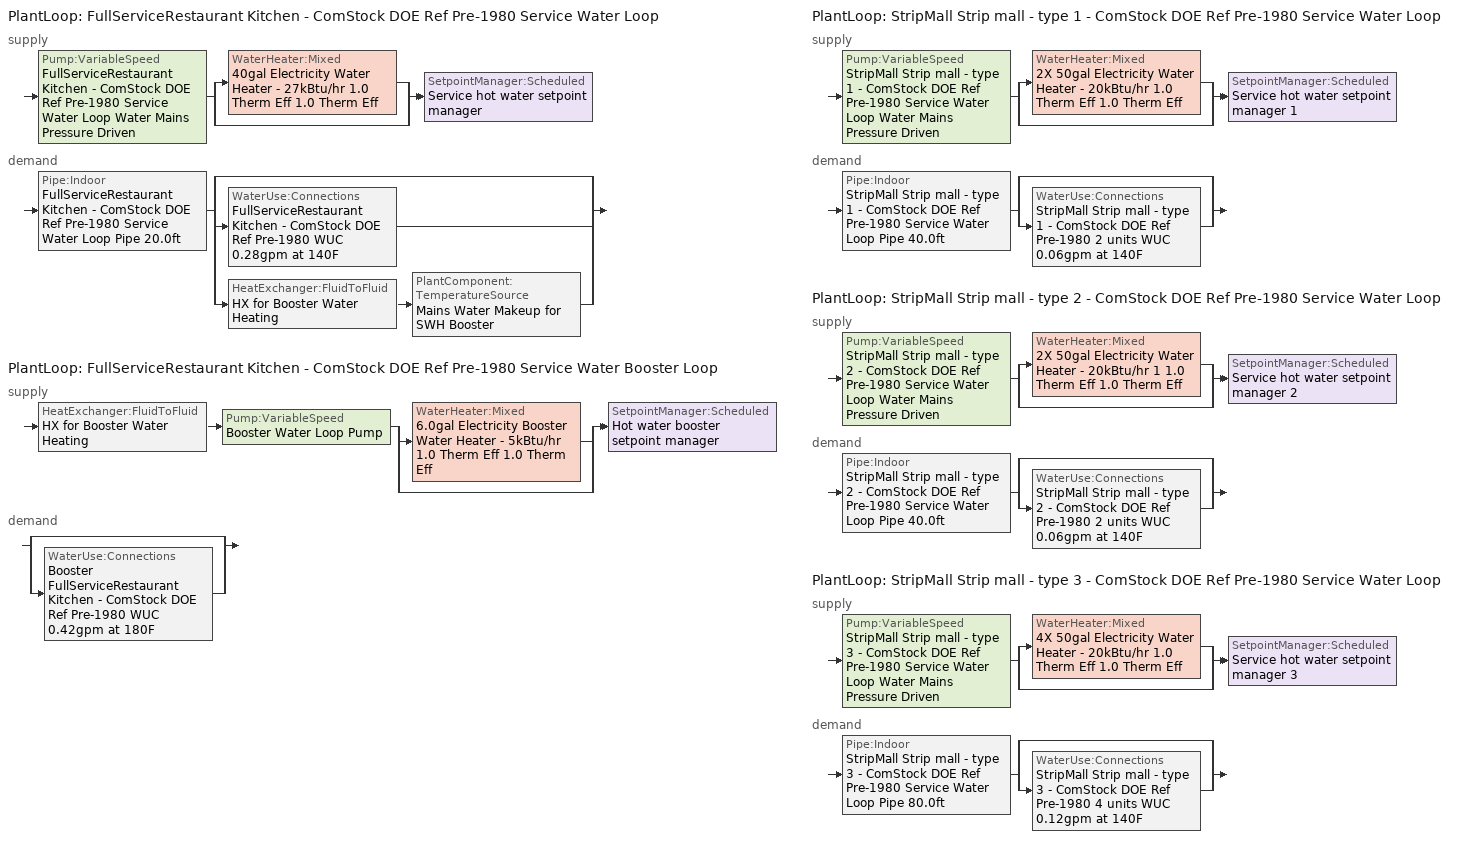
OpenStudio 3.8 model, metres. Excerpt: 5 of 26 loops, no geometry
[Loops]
PlantLoop 'FullServiceRestaurant Kitchen - ComStock DOE Ref Pre-1980 Service Water Loop'
 supply: Pump:VariableSpeed 'FullServiceRestaurant Kitchen - ComStock DOE Ref Pre-1980 Service Water Loop Water Mains Pressure Driven' > split
  | WaterHeater:Mixed '40gal Electricity Water Heater - 27kBtu/hr 1.0 Therm Eff 1.0 Therm Eff'
  | bypass
  join > SetpointManager:Scheduled 'Service hot water setpoint manager'
 demand: Pipe:Indoor 'FullServiceRestaurant Kitchen - ComStock DOE Ref Pre-1980 Service Water Loop Pipe 20.0ft' > split
  | bypass
  | WaterUse:Connections 'FullServiceRestaurant Kitchen - ComStock DOE Ref Pre-1980 WUC 0.28gpm at 140F'
  | HeatExchanger:FluidToFluid 'HX for Booster Water Heating' > PlantComponent:TemperatureSource 'Mains Water Makeup for SWH Booster'
PlantLoop 'FullServiceRestaurant Kitchen - ComStock DOE Ref Pre-1980 Service Water Booster Loop'
 supply: HeatExchanger:FluidToFluid 'HX for Booster Water Heating' > Pump:VariableSpeed 'Booster Water Loop Pump' > split
  | WaterHeater:Mixed '6.0gal Electricity Booster Water Heater - 5kBtu/hr 1.0 Therm Eff 1.0 Therm Eff'
  | bypass
  join > SetpointManager:Scheduled 'Hot water booster setpoint manager'
 demand: split
  | bypass
  | WaterUse:Connections 'Booster FullServiceRestaurant Kitchen - ComStock DOE Ref Pre-1980 WUC 0.42gpm at 180F'
PlantLoop 'StripMall Strip mall - type 1 - ComStock DOE Ref Pre-1980 Service Water Loop'
 supply: Pump:VariableSpeed 'StripMall Strip mall - type 1 - ComStock DOE Ref Pre-1980 Service Water Loop Water Mains Pressure Driven' > split
  | WaterHeater:Mixed '2X 50gal Electricity Water Heater - 20kBtu/hr 1.0 Therm Eff 1.0 Therm Eff'
  | bypass
  join > SetpointManager:Scheduled 'Service hot water setpoint manager 1'
 demand: Pipe:Indoor 'StripMall Strip mall - type 1 - ComStock DOE Ref Pre-1980 Service Water Loop Pipe 40.0ft' > split
  | bypass
  | WaterUse:Connections 'StripMall Strip mall - type 1 - ComStock DOE Ref Pre-1980 2 units WUC 0.06gpm at 140F'
PlantLoop 'StripMall Strip mall - type 2 - ComStock DOE Ref Pre-1980 Service Water Loop'
 supply: Pump:VariableSpeed 'StripMall Strip mall - type 2 - ComStock DOE Ref Pre-1980 Service Water Loop Water Mains Pressure Driven' > split
  | WaterHeater:Mixed '2X 50gal Electricity Water Heater - 20kBtu/hr 1 1.0 Therm Eff 1.0 Therm Eff'
  | bypass
  join > SetpointManager:Scheduled 'Service hot water setpoint manager 2'
 demand: Pipe:Indoor 'StripMall Strip mall - type 2 - ComStock DOE Ref Pre-1980 Service Water Loop Pipe 40.0ft' > split
  | bypass
  | WaterUse:Connections 'StripMall Strip mall - type 2 - ComStock DOE Ref Pre-1980 2 units WUC 0.06gpm at 140F'
PlantLoop 'StripMall Strip mall - type 3 - ComStock DOE Ref Pre-1980 Service Water Loop'
 supply: Pump:VariableSpeed 'StripMall Strip mall - type 3 - ComStock DOE Ref Pre-1980 Service Water Loop Water Mains Pressure Driven' > split
  | WaterHeater:Mixed '4X 50gal Electricity Water Heater - 20kBtu/hr 1.0 Therm Eff 1.0 Therm Eff'
  | bypass
  join > SetpointManager:Scheduled 'Service hot water setpoint manager 3'
 demand: Pipe:Indoor 'StripMall Strip mall - type 3 - ComStock DOE Ref Pre-1980 Service Water Loop Pipe 80.0ft' > split
  | bypass
  | WaterUse:Connections 'StripMall Strip mall - type 3 - ComStock DOE Ref Pre-1980 4 units WUC 0.12gpm at 140F'
[SizingPeriod:DesignDay] Barometric Pressure {Pa}=78944; Wind Speed {m/s}=5.4; Wind Direction {deg}=270; Rain Indicator=No; Snow Indicator=No; Day of Month=21; Day Type=SummerDesignDay; Daylight Saving Time Indicator=No; Humidity Condition Type=Wetbulb; Dry-Bulb Temperature Range Modifier Type=DefaultMultipliers; Solar Model Indicator=ASHRAETau
Name | Maximum Dry-Bulb Temperature {C} | Daily Dry-Bulb Temperature Range {deltaC} | Month | Wetbulb or DewPoint at Maximum Dry-Bulb {C} | ASHRAE Clear Sky Optical Depth for Beam Irradiance | ASHRAE Clear Sky Optical Depth for Diffuse Irradiance
Rock Springs Sweetw October .4% Condns DB=>MCWB 1 | 23 | 12.5 | 10 | 8.8 | 0.259 | 2.632
Rock Springs Sweetw September .4% Condns DB=>MCWB 1 | 28.3 | 14.3 | 9 | 11.6 | 0.277 | 2.553
[Construction]
Uninsulated copper pipe 0.75in type L: Copper pipe 0.75in type L
Uninsulated copper pipe 0.75in type L 1: Copper pipe 0.75in type L 1
Uninsulated copper pipe 0.75in type L 2: Copper pipe 0.75in type L 2
Uninsulated copper pipe 0.75in type L 3: Copper pipe 0.75in type L 3
[Material] Roughness=Smooth; Thickness {m}=0.001143; Conductivity {W/m-K}=386; Density {kg/m3}=8906.27; Specific Heat {J/kg-K}=385.1856; Thermal Absorptance=0.9; Solar Absorptance=0.7; Visible Absorptance=0.7
Copper pipe 0.75in type L; Copper pipe 0.75in type L 1; Copper pipe 0.75in type L 2; Copper pipe 0.75in type L 3
[WaterUse:Connections] Drain Water Heat Exchanger Type=None; Drain Water Heat Exchanger Destination=Plant
Name | Water Use Equipment Name 1
Booster FullServiceRestaurant Kitchen - ComStock DOE Ref Pre-1980 WUC 0.42gpm at 180F | Booster FullServiceRestaurant Kitchen - ComStock DOE Ref Pre-1980 Service Water Use 0.42gpm at 180F
FullServiceRestaurant Kitchen - ComStock DOE Ref Pre-1980 WUC 0.28gpm at 140F | FullServiceRestaurant Kitchen - ComStock DOE Ref Pre-1980 Service Water Use 0.28gpm at 140F
StripMall Strip mall - type 1 - ComStock DOE Ref Pre-1980 2 units WUC 0.06gpm at 140F | StripMall Strip mall - type 1 - ComStock DOE Ref Pre-1980 2 units Service Water Use 0.06gpm at 140F
StripMall Strip mall - type 2 - ComStock DOE Ref Pre-1980 2 units WUC 0.06gpm at 140F | StripMall Strip mall - type 2 - ComStock DOE Ref Pre-1980 2 units Service Water Use 0.06gpm at 140F
StripMall Strip mall - type 3 - ComStock DOE Ref Pre-1980 4 units WUC 0.12gpm at 140F | StripMall Strip mall - type 3 - ComStock DOE Ref Pre-1980 4 units Service Water Use 0.12gpm at 140F
[WaterUse:Equipment:Definition] Sensible Fraction Schedule=Fraction Sensible - 0.2; Latent Fraction Schedule=Fraction Latent - 0.05
Name | Peak Flow Rate {m3/s} | Target Temperature Schedule
Booster FullServiceRestaurant Kitchen - ComStock DOE Ref Pre-1980 Service Water Use Def 0.42gpm | 2.6688e-05 | Mixed Water At Faucet Temp - 180F
FullServiceRestaurant Kitchen - ComStock DOE Ref Pre-1980 Service Water Use Def 0.28gpm | 1.7792e-05 | Mixed Water At Faucet Temp - 140F
StripMall Strip mall - type 1 - ComStock DOE Ref Pre-1980 2 units Service Water Use Def 0.06gpm; StripMall Strip mall - type 2 - ComStock DOE Ref Pre-1980 2 units Service Water Use Def 0.06gpm | 3.78541e-06 | Mixed Water At Faucet Temp - 140F
StripMall Strip mall - type 3 - ComStock DOE Ref Pre-1980 4 units Service Water Use Def 0.12gpm | 7.57082e-06 | Mixed Water At Faucet Temp - 140F
[WaterUse:Equipment]
Name | Water Use Equipment Definition | Flow Rate Fraction Schedule
Booster FullServiceRestaurant Kitchen - ComStock DOE Ref Pre-1980 Service Water Use 0.42gpm at 180F | Booster FullServiceRestaurant Kitchen - ComStock DOE Ref Pre-1980 Service Water Use Def 0.42gpm | RestaurantSitDown BLDG_SWH_SCH
FullServiceRestaurant Kitchen - ComStock DOE Ref Pre-1980 Service Water Use 0.28gpm at 140F | FullServiceRestaurant Kitchen - ComStock DOE Ref Pre-1980 Service Water Use Def 0.28gpm | RestaurantSitDown BLDG_SWH_SCH
StripMall Strip mall - type 1 - ComStock DOE Ref Pre-1980 2 units Service Water Use 0.06gpm at 140F | StripMall Strip mall - type 1 - ComStock DOE Ref Pre-1980 2 units Service Water Use Def 0.06gpm | RetailStripmall Type1_SWH_SCH
StripMall Strip mall - type 2 - ComStock DOE Ref Pre-1980 2 units Service Water Use 0.06gpm at 140F | StripMall Strip mall - type 2 - ComStock DOE Ref Pre-1980 2 units Service Water Use Def 0.06gpm | RetailStripmall Type2_SWH_SCH
StripMall Strip mall - type 3 - ComStock DOE Ref Pre-1980 4 units Service Water Use 0.12gpm at 140F | StripMall Strip mall - type 3 - ComStock DOE Ref Pre-1980 4 units Service Water Use Def 0.12gpm | RetailStripmall Type3_SWH_SCH
[PlantLoop] Glycol Concentration=0; Load Distribution Scheme=Optimal
Name | Maximum Loop Temperature {C} | Minimum Loop Temperature {C} | Maximum Loop Flow Rate {m3/s} | Plant Loop Volume {m3}
FullServiceRestaurant Kitchen - ComStock DOE Ref Pre-1980 Service Water Loop | 60 | 10 | 0.000240192 | 0.028823
FullServiceRestaurant Kitchen - ComStock DOE Ref Pre-1980 Service Water Booster Loop |  |  | 2.6688e-05 | 0.00320255
StripMall Strip mall - type 1 - ComStock DOE Ref Pre-1980 Service Water Loop; StripMall Strip mall - type 2 - ComStock DOE Ref Pre-1980 Service Water Loop | 60 | 10 | 3.78541e-06 | 0.000454249
StripMall Strip mall - type 3 - ComStock DOE Ref Pre-1980 Service Water Loop | 60 | 10 | 7.57082e-06 | 0.000908499
[Sizing:Plant] Loop Type=Heating; Loop Design Temperature Difference {deltaC}=5; Sizing Option=NonCoincident; Zone Timesteps in Averaging Window=1; Coincident Sizing Factor Mode=None
Name | Design Loop Exit Temperature {C}
FullServiceRestaurant Kitchen - ComStock DOE Ref Pre-1980 Service Water Loop; StripMall Strip mall - type 1 - ComStock DOE Ref Pre-1980 Service Water Loop; StripMall Strip mall - type 2 - ComStock DOE Ref Pre-1980 Service Water Loop; StripMall Strip mall - type 3 - ComStock DOE Ref Pre-1980 Service Water Loop | 60
FullServiceRestaurant Kitchen - ComStock DOE Ref Pre-1980 Service Water Booster Loop | 82.2222
[SetpointManager:Scheduled] Control Variable=Temperature
Name | Schedule | Setpoint Node or NodeList
Service hot water setpoint manager | Service Water Loop Temp - 140F | FullServiceRestaurant Kitchen - ComStock DOE Ref Pre-1980 Service Water Loop Supply Outlet Node
Hot water booster setpoint manager | Service Water Booster Temp - 180.00000000000006F | FullServiceRestaurant Kitchen - ComStock DOE Ref Pre-1980 Service Water Booster Loop Supply Outlet Node
Service hot water setpoint manager 1 | Service Water Loop Temp - 140F | StripMall Strip mall - type 1 - ComStock DOE Ref Pre-1980 Service Water Loop Supply Outlet Node
Service hot water setpoint manager 2 | Service Water Loop Temp - 140F | StripMall Strip mall - type 2 - ComStock DOE Ref Pre-1980 Service Water Loop Supply Outlet Node
Service hot water setpoint manager 3 | Service Water Loop Temp - 140F | StripMall Strip mall - type 3 - ComStock DOE Ref Pre-1980 Service Water Loop Supply Outlet Node
[Pump:VariableSpeed] Coefficient 1 of the Part Load Performance Curve=0; Coefficient 2 of the Part Load Performance Curve=3.2485; Coefficient 3 of the Part Load Performance Curve=-4.7443; Coefficient 4 of the Part Load Performance Curve=2.5294; Pump Control Type=Intermittent; Skin Loss Radiative Fraction=0.5; Design Power Sizing Method=PowerPerFlowPerPressure; Design Electric Power per Unit Flow Rate {W/(m3/s)}=348701.1; Design Shaft Power per Unit Flow Rate per Unit Head {W-s/m3-Pa}=1.28205; Design Minimum Flow Rate Fraction=0
Name | Rated Flow Rate {m3/s} | Rated Pump Head {Pa} | Rated Power Consumption {W} | Motor Efficiency | Minimum Flow Rate {m3/s}
FullServiceRestaurant Kitchen - ComStock DOE Ref Pre-1980 Service Water Loop Water Mains Pressure Driven | 0.000240192 | 0.001 | 3.73258e-07 | 0.825
Booster Water Loop Pump | 2.6688e-05 | 0 | 0 | 1 | 0
StripMall Strip mall - type 1 - ComStock DOE Ref Pre-1980 Service Water Loop Water Mains Pressure Driven; StripMall Strip mall - type 2 - ComStock DOE Ref Pre-1980 Service Water Loop Water Mains Pressure Driven | 3.78541e-06 | 0.001 | 5.88254e-09 | 0.825
StripMall Strip mall - type 3 - ComStock DOE Ref Pre-1980 Service Water Loop Water Mains Pressure Driven | 7.57082e-06 | 0.001 | 1.17651e-08 | 0.825
[WaterHeater:Mixed] Deadband Temperature Difference {deltaC}=2; Heater Control Type=Cycle; Heater Fuel Type=Electricity; Heater Thermal Efficiency=1; Off Cycle Parasitic Fuel Consumption Rate {W}=0; Off Cycle Parasitic Fuel Type=Electricity; Off Cycle Parasitic Heat Fraction to Tank=0; On Cycle Parasitic Fuel Consumption Rate {W}=0; On Cycle Parasitic Fuel Type=Electricity; On Cycle Parasitic Heat Fraction to Tank=0; Ambient Temperature Indicator=Schedule; Use Side Effectiveness=1; Source Side Effectiveness=1; Use Side Design Flow Rate {m3/s}=autosize; Source Side Design Flow Rate {m3/s}=autosize; Indirect Water Heating Recovery Time {hr}=1.5; Source Side Flow Control Mode=IndirectHeatPrimarySetpoint
Name | Tank Volume {m3} | Setpoint Temperature Schedule | Maximum Temperature Limit {C} | Heater Maximum Capacity {W} | Ambient Temperature Schedule | Off Cycle Loss Coefficient to Ambient Temperature {W/K} | On Cycle Loss Coefficient to Ambient Temperature {W/K}
40gal Electricity Water Heater - 27kBtu/hr 1.0 Therm Eff 1.0 Therm Eff | 0.151416 | Service Water Loop Temp - 140F | 60 | 7810.28 | Water Heater Ambient Temp Schedule - 70.0f | 1.87331 | 1.87331
6.0gal Electricity Booster Water Heater - 5kBtu/hr 1.0 Therm Eff 1.0 Therm Eff | 0.0227125 | Service Water Booster Temp - 180.00000000000006F | 82.2222 | 1499.57 | Water Heater Ambient Temp Schedule - 70.0 | 2.26162 | 2.26162
2X 50gal Electricity Water Heater - 20kBtu/hr 1.0 Therm Eff 1.0 Therm Eff; 2X 50gal Electricity Water Heater - 20kBtu/hr 1 1.0 Therm Eff 1.0 Therm Eff | 0.378541 | Service Water Loop Temp - 140F | 60 | 11722.8 | Water Heater Ambient Temp Schedule - 70.0f | 2.10637 | 2.10637
4X 50gal Electricity Water Heater - 20kBtu/hr 1.0 Therm Eff 1.0 Therm Eff | 0.757082 | Service Water Loop Temp - 140F | 60 | 23445.7 | Water Heater Ambient Temp Schedule - 70.0f | 2.10637 | 2.10637
[WaterHeater:Sizing] Design Mode=PeakDraw; Time Storage Can Meet Peak Draw {hr}=0.538503; Time for Tank Recovery {hr}=0; Nominal Tank Volume for Autosizing Plant Connections {m3}=1
40gal Electricity Water Heater - 27kBtu/hr 1.0 Therm Eff 1.0 Therm Eff; 6.0gal Electricity Booster Water Heater - 5kBtu/hr 1.0 Therm Eff 1.0 Therm Eff; 2X 50gal Electricity Water Heater - 20kBtu/hr 1.0 Therm Eff 1.0 Therm Eff; 2X 50gal Electricity Water Heater - 20kBtu/hr 1 1.0 Therm Eff 1.0 Therm Eff; 4X 50gal Electricity Water Heater - 20kBtu/hr 1.0 Therm Eff 1.0 Therm Eff
[Pipe:Indoor] Environment Type=Schedule; Pipe Inside Diameter {m}=0.019939
Name | Construction | Ambient Temperature Schedule | Ambient Air Velocity Schedule | Pipe Length {m}
FullServiceRestaurant Kitchen - ComStock DOE Ref Pre-1980 Service Water Loop Pipe 20.0ft | Uninsulated copper pipe 0.75in type L | FullServiceRestaurant Kitchen - ComStock DOE Ref Pre-1980 Service Water Loop Piping Air Temp - 70F | FullServiceRestaurant Kitchen - ComStock DOE Ref Pre-1980 Service Water Loop Piping Air Velocity - 0.67mph | 6.096
StripMall Strip mall - type 1 - ComStock DOE Ref Pre-1980 Service Water Loop Pipe 40.0ft | Uninsulated copper pipe 0.75in type L 1 | StripMall Strip mall - type 1 - ComStock DOE Ref Pre-1980 Service Water Loop Piping Air Temp - 70F | StripMall Strip mall - type 1 - ComStock DOE Ref Pre-1980 Service Water Loop Piping Air Velocity - 0.67mph | 12.192
StripMall Strip mall - type 2 - ComStock DOE Ref Pre-1980 Service Water Loop Pipe 40.0ft | Uninsulated copper pipe 0.75in type L 2 | StripMall Strip mall - type 2 - ComStock DOE Ref Pre-1980 Service Water Loop Piping Air Temp - 70F | StripMall Strip mall - type 2 - ComStock DOE Ref Pre-1980 Service Water Loop Piping Air Velocity - 0.67mph | 12.192
StripMall Strip mall - type 3 - ComStock DOE Ref Pre-1980 Service Water Loop Pipe 80.0ft | Uninsulated copper pipe 0.75in type L 3 | StripMall Strip mall - type 3 - ComStock DOE Ref Pre-1980 Service Water Loop Piping Air Temp - 70F | StripMall Strip mall - type 3 - ComStock DOE Ref Pre-1980 Service Water Loop Piping Air Velocity - 0.67mph | 24.384
[HeatExchanger:FluidToFluid]
HX for Booster Water Heating: Loop Demand Side Design Flow Rate {m3/s}=2.6688e-05; Loop Supply Side Design Flow Rate {m3/s}=2.6688e-05; Heat Exchange Model Type=Ideal; Heat Exchanger U-Factor Times Area Value {W/K}=32.5227; Control Type=UncontrolledOn; Minimum Temperature Difference to Activate Heat Exchanger {deltaC}=0.01; Heat Transfer Metering End Use Type=LoopToLoop; Component Override Cooling Control Temperature Mode=Loop; Sizing Factor=1; Operation Minimum Temperature Limit {C}=0; Operation Maximum Temperature Limit {C}=100
[PlantComponent:TemperatureSource]
Mains Water Makeup for SWH Booster: Design Volume Flow Rate {m3/s}=0.000240192; Temperature Specification Type=Scheduled; Source Temperature {C}=8; Source Temperature Schedule=Mains Water Temperature
[EnergyManagementSystem:Sensor]
Mains_Water_Temp_Sen: Output Variable or Output Meter Index Key=Environment; Output Variable or Output Meter=Site Mains Water Temperature
[EnergyManagementSystem:Actuator]
Mains_Water_Temp_Act: Actuated Component=Mains Water Temperature; Actuated Component Type=Schedule:Constant; Actuated Component Control Type=Schedule Value
[EnergyManagementSystem:Program]
Mains_Water_Prg: SET Mains_Water_Temp_Act = Mains_Water_Temp_Sen
[EnergyManagementSystem:ProgramCallingManager]
Mains_Water_Prg_Mgr: BeginTimestepBeforePredictor; Mains_Water_Prg
[AvailabilityManager:NightCycle] Applicability Schedule=Always On Discrete; Control Type=CycleOnAny; Thermostat Tolerance {deltaC}=1; Cycling Run Time {s}=1800
Availability Manager Night Cycle 1; Availability Manager Night Cycle 2; Availability Manager Night Cycle 3; Availability Manager Night Cycle 4; Availability Manager Night Cycle 5; Availability Manager Night Cycle 6; Availability Manager Night Cycle 7; Availability Manager Night Cycle 8; Availability Manager Night Cycle 9; Availability Manager Night Cycle 10; Availability Manager Night Cycle 11; Availability Manager Night Cycle 12; Availability Manager Night Cycle 13; Availability Manager Night Cycle 14; Availability Manager Night Cycle 15; Availability Manager Night Cycle 16; Availability Manager Night Cycle 17; Availability Manager Night Cycle 18; Availability Manager Night Cycle 19; Availability Manager Night Cycle 20; Availability Manager Night Cycle 21
[Schedule:Ruleset]
Name | Default Day Schedule | Summer Design Day Schedule | Winter Design Day Schedule
RestaurantSitDown BLDG_SWH_SCH | RestaurantSitDown BLDG_SWH_SCH Default | RestaurantSitDown BLDG_SWH_SCH Summer Design Day | RestaurantSitDown BLDG_SWH_SCH Winter Design Day
Fraction Sensible - 0.2 | Fraction Sensible - 0.2 Default
Fraction Latent - 0.05 | Fraction Latent - 0.05 Default
Mixed Water At Faucet Temp - 180F | Mixed Water At Faucet Temp - 180F Default
Mixed Water At Faucet Temp - 140F | Mixed Water At Faucet Temp - 140F Default
Service Water Loop Temp - 140F | Service Water Loop Temp - 140F Default
Water Heater Ambient Temp Schedule - 70.0f | Water Heater Ambient Temp Schedule - 70.0f Default
FullServiceRestaurant Kitchen - ComStock DOE Ref Pre-1980 Service Water Loop Piping Air Temp - 70F | FullServiceRestaurant Kitchen - ComStock DOE Ref Pre-1980 Service Water Loop Piping Air Temp - 70F Default
FullServiceRestaurant Kitchen - ComStock DOE Ref Pre-1980 Service Water Loop Piping Air Velocity - 0.67mph | FullServiceRestaurant Kitchen - ComStock DOE Ref Pre-1980 Service Water Loop Piping Air Velocity - 0.67mph Default
Service Water Booster Temp - 180.00000000000006F | Service Water Booster Temp - 180.00000000000006F Default
Water Heater Ambient Temp Schedule - 70.0 | Water Heater Ambient Temp Schedule - 70.0 Default
RetailStripmall Type1_SWH_SCH | RetailStripmall Type1_SWH_SCH Default | RetailStripmall Type1_SWH_SCH Summer Design Day | RetailStripmall Type1_SWH_SCH Winter Design Day
StripMall Strip mall - type 1 - ComStock DOE Ref Pre-1980 Service Water Loop Piping Air Temp - 70F | StripMall Strip mall - type 1 - ComStock DOE Ref Pre-1980 Service Water Loop Piping Air Temp - 70F Default
StripMall Strip mall - type 1 - ComStock DOE Ref Pre-1980 Service Water Loop Piping Air Velocity - 0.67mph | StripMall Strip mall - type 1 - ComStock DOE Ref Pre-1980 Service Water Loop Piping Air Velocity - 0.67mph Default
RetailStripmall Type2_SWH_SCH | RetailStripmall Type2_SWH_SCH Default | RetailStripmall Type2_SWH_SCH Summer Design Day | RetailStripmall Type2_SWH_SCH Winter Design Day
StripMall Strip mall - type 2 - ComStock DOE Ref Pre-1980 Service Water Loop Piping Air Temp - 70F | StripMall Strip mall - type 2 - ComStock DOE Ref Pre-1980 Service Water Loop Piping Air Temp - 70F Default
StripMall Strip mall - type 2 - ComStock DOE Ref Pre-1980 Service Water Loop Piping Air Velocity - 0.67mph | StripMall Strip mall - type 2 - ComStock DOE Ref Pre-1980 Service Water Loop Piping Air Velocity - 0.67mph Default
RetailStripmall Type3_SWH_SCH | RetailStripmall Type3_SWH_SCH Default | RetailStripmall Type3_SWH_SCH Summer Design Day | RetailStripmall Type3_SWH_SCH Winter Design Day
StripMall Strip mall - type 3 - ComStock DOE Ref Pre-1980 Service Water Loop Piping Air Temp - 70F | StripMall Strip mall - type 3 - ComStock DOE Ref Pre-1980 Service Water Loop Piping Air Temp - 70F Default
StripMall Strip mall - type 3 - ComStock DOE Ref Pre-1980 Service Water Loop Piping Air Velocity - 0.67mph | StripMall Strip mall - type 3 - ComStock DOE Ref Pre-1980 Service Water Loop Piping Air Velocity - 0.67mph Default
[Schedule:Day]
RestaurantSitDown BLDG_SWH_SCH Default: Average, 6, 0, 0, 6, 15, 0.009375, 6, 30, 0.01875, 6, 45, 0.028125, 7, 0, 0.0375, 7, 15, 0.046875, 7, 30, 0.05625, 7, 45, 0.065625, 8, 0, 0.075, 8, 15, 0.084375, 8, 30, 0.09375, 8, 45, 0.103125, 9, 0, 0.1125, 9, 15, 0.121875, 9, 30, 0.13125, 9, 45, 0.140625, 10, 0, 0.15, 10, 15, 0.471429, 10, 30, 0.442857, 10, 45, 0.414286, 10, 52, 0.4, 11, 7, 0.3875, 11, 22, 0.375, 11, 37, 0.3625, 11, 52, 0.35, 12, 7, 0.3375, 12, 22, 0.325, 12, 37, 0.3125, 12, 52, 0.3, 14, 22, 0.3, 14, 37, 0.428571, 14, 52, 0.457143, 15, 7, 0.485714, 15, 15, 0.5, 15, 30, 0.475, 15, 45, 0.45, 16, 0, 0.425, 16, 15, 0.4, 16, 30, 0.35, 16, 45, 0.3, 17, 0, 0.25, 17, 15, 0.2, 17, 30, 0.2125, 17, 45, 0.225, 18, 0, 0.2375, 18, 15, 0.25, 18, 30, 0.1875, 18, 45, 0.125, 19, 0, 0.0625, 19, 15, 0, 24, 0, 0
RestaurantSitDown BLDG_SWH_SCH Summer Design Day: 1, 0, 0.2, 6, 0, 0, 7, 0, 0.15, 8, 0, 0.6, 9, 0, 0.55, 10, 0, 0.45, 11, 0, 0.4, 12, 0, 0.45, 13, 0, 0.4, 14, 0, 0.35, 17, 0, 0.3, 18, 0, 0.4, 19, 0, 0.55, 20, 0, 0.6, 21, 0, 0.5, 22, 0, 0.55, 23, 0, 0.45, 24, 0, 0.25
RestaurantSitDown BLDG_SWH_SCH SmrDsn|Wkdy Day: Average, 6, 15, 0, 6, 30, 0.0375, 6, 45, 0.075, 7, 0, 0.1125, 7, 15, 0.15, 7, 30, 0.2625, 7, 45, 0.375, 8, 0, 0.4875, 8, 15, 0.6, 8, 30, 0.5875, 8, 45, 0.575, 9, 0, 0.5625, 9, 15, 0.55, 9, 30, 0.525, 9, 45, 0.5, 10, 0, 0.475, 10, 15, 0.45, 10, 30, 0.4375, 10, 45, 0.425, 11, 0, 0.4125, 11, 15, 0.4, 11, 30, 0.3875, 11, 45, 0.375, 12, 0, 0.3625, 12, 15, 0.35, 12, 30, 0.3375, 12, 45, 0.325, 13, 0, 0.3125, 13, 15, 0.3, 13, 30, 0.33125, 13, 45, 0.3625, 14, 0, 0.39375, 14, 15, 0.425, 14, 30, 0.45625, 14, 45, 0.4875, 15, 0, 0.51875, 15, 15, 0.55, 15, 30, 0.5625, 15, 45, 0.575, 16, 0, 0.5875, 16, 15, 0.6, 16, 30, 0.575, 16, 45, 0.55, 17, 0, 0.525, 17, 15, 0.5, 17, 30, 0.5125, 17, 45, 0.525, 18, 0, 0.5375, 18, 15, 0.55, 18, 30, 0.525, 18, 45, 0.5, 19, 0, 0.475, 19, 15, 0.45, 19, 30, 0.4, 19, 45, 0.35, 20, 0, 0.3, 20, 15, 0.25, 20, 30, 0.2375, 20, 45, 0.225, 21, 0, 0.2125, 21, 15, 0.2, 21, 30, 0.15, 21, 45, 0.1, 22, 0, 0.05, 22, 15, 0, 24, 0, 0
RestaurantSitDown BLDG_SWH_SCH Winter Design Day: 1, 0, 0.2, 6, 0, 0, 9, 0, 0.15, 10, 0, 0.5, 11, 0, 0.45, 13, 0, 0.5, 14, 0, 0.45, 16, 0, 0.4, 17, 0, 0.35, 18, 0, 0.4, 20, 0, 0.55, 21, 0, 0.5, 22, 0, 0.55, 23, 0, 0.4, 24, 0, 0.3
RestaurantSitDown BLDG_SWH_SCH WntrDsn|Sat Day: Average, 6, 30, 0, 6, 45, 0.0125, 7, 0, 0.025, 7, 15, 0.0375, 7, 30, 0.05, 7, 45, 0.0625, 8, 0, 0.075, 8, 15, 0.0875, 8, 30, 0.1, 8, 45, 0.1125, 9, 0, 0.125, 9, 15, 0.1375, 9, 30, 0.15, 10, 30, 0.15, 10, 45, 0.2375, 11, 0, 0.325, 11, 15, 0.4125, 11, 30, 0.5, 11, 45, 0.416667, 11, 52, 0.4, 12, 52, 0.4, 13, 7, 0.3875, 13, 22, 0.375, 13, 37, 0.3625, 13, 52, 0.35, 14, 7, 0.533333, 14, 15, 0.55, 14, 30, 0.5125, 14, 45, 0.475, 15, 0, 0.4375, 15, 15, 0.4, 15, 30, 0.375, 15, 45, 0.35, 16, 0, 0.325, 16, 15, 0.3, 16, 30, 0.275, 16, 45, 0.25, 17, 0, 0.225, 17, 15, 0.2, 17, 30, 0.15, 17, 45, 0.1, 18, 0, 0.05, 18, 15, 0, 24, 0, 0
Fraction Sensible - 0.2 Default: 24, 0, 0.2
Fraction Latent - 0.05 Default: 24, 0, 0.05
Mixed Water At Faucet Temp - 180F Default; Service Water Booster Temp - 180.00000000000006F Default: 24, 0, 82.2222
Mixed Water At Faucet Temp - 140F Default; Service Water Loop Temp - 140F Default: 24, 0, 60
Water Heater Ambient Temp Schedule - 70.0f Default; FullServiceRestaurant Kitchen - ComStock DOE Ref Pre-1980 Service Water Loop Piping Air Temp - 70F Default; Water Heater Ambient Temp Schedule - 70.0 Default; StripMall Strip mall - type 1 - ComStock DOE Ref Pre-1980 Service Water Loop Piping Air Temp - 70F Default; StripMall Strip mall - type 2 - ComStock DOE Ref Pre-1980 Service Water Loop Piping Air Temp - 70F Default; StripMall Strip mall - type 3 - ComStock DOE Ref Pre-1980 Service Water Loop Piping Air Temp - 70F Default: 24, 0, 21.1111
FullServiceRestaurant Kitchen - ComStock DOE Ref Pre-1980 Service Water Loop Piping Air Velocity - 0.67mph Default; StripMall Strip mall - type 1 - ComStock DOE Ref Pre-1980 Service Water Loop Piping Air Velocity - 0.67mph Default; StripMall Strip mall - type 2 - ComStock DOE Ref Pre-1980 Service Water Loop Piping Air Velocity - 0.67mph Default; StripMall Strip mall - type 3 - ComStock DOE Ref Pre-1980 Service Water Loop Piping Air Velocity - 0.67mph Default: 24, 0, 0.3
RetailStripmall Type1_SWH_SCH Default: Average, 0, 15, 0.298682, 0, 30, 0.298992, 0, 45, 0.299302, 1, 0, 0.299612, 1, 15, 0.299922, 1, 30, 0.300233, 1, 45, 0.300543, 2, 0, 0.300853, 2, 15, 0.301163, 2, 30, 0.301473, 2, 45, 0.301783, 3, 0, 0.302093, 3, 15, 0.302403, 3, 30, 0.302713, 3, 45, 0.303023, 4, 0, 0.303333, 4, 15, 0.303643, 4, 30, 0.303953, 4, 45, 0.304264, 5, 0, 0.304574, 5, 15, 0.304884, 5, 30, 0.305194, 5, 45, 0.305504, 6, 0, 0.305814, 6, 15, 0.306124, 6, 30, 0.306434, 6, 45, 0.306744, 7, 0, 0.307054, 7, 15, 0.307364, 7, 30, 0.307674, 7, 45, 0.307984, 8, 0, 0.308295, 8, 15, 0.308605, 8, 30, 0.308915, 8, 45, 0.309225, 9, 0, 0.309535, 9, 15, 0.309845, 9, 22, 0.31, 9, 37, 0.3225, 9, 52, 0.335, 10, 7, 0.3475, 10, 22, 0.36, 11, 22, 0.36, 11, 37, 0.355, 11, 52, 0.35, 12, 7, 0.345, 12, 22, 0.34, 12, 37, 0.3425, 12, 52, 0.345, 13, 7, 0.3475, 13, 22, 0.35, 13, 37, 0.355, 13, 52, 0.36, 14, 7, 0.365, 14, 22, 0.37, 14, 37, 0.195714, 14, 52, 0.181429, 15, 7, 0.167143, 15, 15, 0.16, 16, 15, 0.16, 16, 30, 0.145, 16, 45, 0.13, 17, 0, 0.115, 17, 15, 0.1, 17, 30, 0.29031, 17, 45, 0.29062, 18, 0, 0.29093, 18, 15, 0.29124, 18, 30, 0.29155, 18, 45, 0.29186, 19, 0, 0.292171, 19, 15, 0.292481, 19, 30, 0.292791, 19, 45, 0.293101, 20, 0, 0.293411, 20, 15, 0.293721, 20, 30, 0.294031, 20, 45, 0.294341, 21, 0, 0.294651, 21, 15, 0.294961, 21, 30, 0.295271, 21, 45, 0.295581, 22, 0, 0.295891, 22, 15, 0.296202, 22, 30, 0.296512, 22, 45, 0.296822, 23, 0, 0.297132, 23, 15, 0.297442, 23, 30, 0.297752, 23, 45, 0.298062, 24, 0, 0.298372
RetailStripmall Type1_SWH_SCH Summer Design Day: 7, 0, 0, 9, 0, 0.04, 10, 0, 0.15, 11, 0, 0.23, 12, 0, 0.32, 13, 0, 0.41, 14, 0, 0.62, 15, 0, 0.6, 16, 0, 0.55, 17, 0, 0.45, 18, 0, 0.5, 19, 0, 0.46, 20, 0, 0.47, 21, 0, 0.34, 22, 0, 0.33, 23, 0, 0.23, 24, 0, 0.13
RetailStripmall Type1_SWH_SCH SmrDsn|Mon|Tue|Wed|Thu Day: Average, 6, 45, 0, 7, 0, 0.005, 7, 15, 0.01, 7, 30, 0.015, 7, 45, 0.02, 8, 0, 0.025, 8, 15, 0.03, 8, 30, 0.035, 8, 45, 0.04, 9, 15, 0.04, 9, 30, 0.11, 9, 45, 0.18, 10, 0, 0.25, 10, 15, 0.32, 10, 30, 0.3425, 10, 45, 0.365, 11, 0, 0.3875, 11, 15, 0.41, 11, 30, 0.4625, 11, 45, 0.515, 12, 0, 0.5675, 12, 15, 0.62, 12, 30, 0.615, 12, 45, 0.61, 13, 0, 0.605, 13, 15, 0.6, 13, 30, 0.5875, 13, 45, 0.575, 14, 0, 0.5625, 14, 15, 0.55, 14, 30, 0.5275, 14, 45, 0.505, 15, 0, 0.4825, 15, 15, 0.46, 15, 30, 0.4625, 15, 45, 0.465, 16, 0, 0.4675, 16, 15, 0.47, 16, 30, 0.4375, 16, 45, 0.405, 17, 0, 0.3725, 17, 15, 0.34, 17, 30, 0.3375, 17, 45, 0.335, 18, 0, 0.3325, 18, 15, 0.33, 18, 30, 0.305, 18, 45, 0.28, 19, 0, 0.255, 19, 15, 0.23, 19, 30, 0.205, 19, 45, 0.18, 20, 0, 0.155, 20, 15, 0.13, 20, 30, 0.0975, 20, 45, 0.065, 21, 0, 0.0325, 21, 15, 0, 24, 0, 0
RetailStripmall Type1_SWH_SCH Winter Design Day: 1, 0, 0.13, 9, 0, 0, 10, 0, 0.2, 11, 0, 0.23, 12, 0, 0.32, 13, 0, 0.41, 14, 0, 0.65, 15, 0, 0.6, 16, 0, 0.55, 17, 0, 0.45, 18, 0, 0.5, 19, 0, 0.46, 20, 0, 0.47, 21, 0, 0.34, 22, 0, 0.33, 23, 0, 0.23, 24, 0, 0.13
RetailStripmall Type1_SWH_SCH WntrDsn|Sat|Fri Day; autogen Schedule Rule 24 2_day_sch: Average, 0, 30, 0.13, 0, 45, 0.0975, 1, 0, 0.065, 1, 15, 0.0325, 1, 30, 0, 8, 30, 0, 8, 45, 0.05, 9, 0, 0.1, 9, 15, 0.15, 9, 30, 0.2, 9, 45, 0.2075, 10, 0, 0.215, 10, 15, 0.2225, 10, 30, 0.23, 10, 45, 0.2525, 11, 0, 0.275, 11, 15, 0.2975, 11, 30, 0.32, 11, 45, 0.3425, 12, 0, 0.365, 12, 15, 0.3875, 12, 30, 0.41, 12, 45, 0.47, 13, 0, 0.53, 13, 15, 0.59, 13, 30, 0.65, 13, 45, 0.6375, 14, 0, 0.625, 14, 15, 0.6125, 14, 30, 0.6, 14, 45, 0.5875, 15, 0, 0.575, 15, 15, 0.5625, 15, 30, 0.55, 15, 45, 0.525, 16, 0, 0.5, 16, 15, 0.475, 16, 30, 0.45, 16, 45, 0.4625, 17, 0, 0.475, 17, 15, 0.4875, 17, 30, 0.5, 17, 45, 0.49, 18, 0, 0.48, 18, 15, 0.47, 18, 30, 0.46, 18, 45, 0.4625, 19, 0, 0.465, 19, 15, 0.4675, 19, 30, 0.47, 19, 45, 0.4375, 20, 0, 0.405, 20, 15, 0.3725, 20, 30, 0.34, 20, 45, 0.3375, 21, 0, 0.335, 21, 15, 0.3325, 21, 30, 0.33, 21, 45, 0.305, 22, 0, 0.28, 22, 15, 0.255, 22, 30, 0.23, 22, 45, 0.205, 23, 0, 0.18, 23, 15, 0.155, 23, 30, 0.13, 24, 0, 0.13
RetailStripmall Type2_SWH_SCH Default: Average, 0, 7, 0.216974, 0, 22, 0.218947, 0, 37, 0.220921, 0, 52, 0.222895, 1, 7, 0.224868, 1, 22, 0.226842, 1, 37, 0.228816, 1, 52, 0.230789, 2, 7, 0.232763, 2, 22, 0.234737, 2, 37, 0.236711, 2, 52, 0.238684, 3, 7, 0.240658, 3, 22, 0.242632, 3, 37, 0.244605, 3, 52, 0.246579, 4, 7, 0.248553, 4, 22, 0.250526, 4, 37, 0.2525, 4, 52, 0.254474, 5, 7, 0.256447, 5, 22, 0.258421, 5, 37, 0.260395, 5, 52, 0.262368, 6, 7, 0.264342, 6, 22, 0.266316, 6, 37, 0.268289, 6, 52, 0.270263, 7, 7, 0.272237, 7, 22, 0.274211, 7, 37, 0.276184, 7, 52, 0.278158, 8, 7, 0.280132, 8, 22, 0.282105, 8, 37, 0.284079, 8, 52, 0.286053, 9, 7, 0.288026, 9, 22, 0.29, 9, 37, 0.3, 9, 52, 0.31, 10, 7, 0.32, 10, 22, 0.33, 10, 37, 0.3475, 10, 52, 0.365, 11, 7, 0.3825, 11, 22, 0.4, 11, 37, 0.39, 11, 52, 0.38, 12, 7, 0.37, 12, 22, 0.36, 12, 37, 0.3625, 12, 52, 0.365, 13, 7, 0.3675, 13, 22, 0.37, 13, 37, 0.365, 13, 52, 0.36, 14, 7, 0.355, 14, 22, 0.35, 14, 37, 0.141974, 14, 52, 0.143947, 15, 7, 0.145921, 15, 22, 0.147895, 15, 37, 0.149868, 15, 52, 0.151842, 16, 7, 0.153816, 16, 22, 0.155789, 16, 37, 0.157763, 16, 52, 0.159737, 17, 7, 0.161711, 17, 22, 0.163684, 17, 37, 0.165658, 17, 52, 0.167632, 18, 7, 0.169605, 18, 22, 0.171579, 18, 37, 0.173553, 18, 52, 0.175526, 19, 7, 0.1775, 19, 22, 0.179474, 19, 37, 0.181447, 19, 52, 0.183421, 20, 7, 0.185395, 20, 22, 0.187368, 20, 37, 0.189342, 20, 52, 0.191316, 21, 7, 0.193289, 21, 22, 0.195263, 21, 37, 0.197237, 21, 52, 0.199211, 22, 7, 0.201184, 22, 22, 0.203158, 22, 37, 0.205132, 22, 52, 0.207105, 23, 7, 0.209079, 23, 22, 0.211053, 23, 37, 0.213026, 23, 52, 0.215, 24, 0, 0.216974
RetailStripmall Type2_SWH_SCH Summer Design Day: 8, 0, 0, 9, 0, 0.15, 10, 0, 0.23, 11, 0, 0.32, 12, 0, 0.41, 13, 0, 0.57, 14, 0, 0.62, 15, 0, 0.61, 16, 0, 0.5, 17, 0, 0.45, 18, 0, 0.46, 19, 0, 0.47, 20, 0, 0.42, 21, 0, 0.34, 24, 0, 0
RetailStripmall Type2_SWH_SCH SmrDsn|Wkdy Day: Average, 8, 15, 0, 8, 30, 0.0375, 8, 45, 0.075, 9, 0, 0.1125, 9, 15, 0.15, 9, 30, 0.215, 9, 45, 0.28, 10, 0, 0.345, 10, 15, 0.41, 10, 30, 0.45, 10, 45, 0.49, 11, 0, 0.53, 11, 15, 0.57, 11, 30, 0.5825, 11, 45, 0.595, 12, 0, 0.6075, 12, 15, 0.62, 12, 30, 0.6175, 12, 45, 0.615, 13, 0, 0.6125, 13, 15, 0.61, 13, 30, 0.5825, 13, 45, 0.555, 14, 0, 0.5275, 14, 15, 0.5, 14, 30, 0.4925, 14, 45, 0.485, 15, 0, 0.4775, 15, 15, 0.47, 15, 30, 0.4575, 15, 45, 0.445, 16, 0, 0.4325, 16, 15, 0.42, 16, 30, 0.4, 16, 45, 0.38, 17, 0, 0.36, 17, 15, 0.34, 17, 30, 0.255, 17, 45, 0.17, 18, 0, 0.085, 18, 15, 0, 24, 0, 0
RetailStripmall Type2_SWH_SCH Winter Design Day: 8, 0, 0, 9, 0, 0.2, 10, 0, 0.24, 11, 0, 0.27, 12, 0, 0.42, 13, 0, 0.54, 14, 0, 0.62, 15, 0, 0.6, 16, 0, 0.5, 17, 0, 0.48, 18, 0, 0.47, 19, 0, 0.34, 24, 0, 0
RetailStripmall Type2_SWH_SCH WntrDsn|Sat Day: Average, 0, 7, 0.350921, 0, 22, 0.352895, 0, 37, 0.354868, 0, 52, 0.356842, 1, 7, 0.358816, 1, 22, 0.360789, 1, 37, 0.362763, 1, 52, 0.364737, 2, 7, 0.366711, 2, 22, 0.368684, 2, 37, 0.370658, 2, 52, 0.372632, 3, 7, 0.374605, 3, 22, 0.376579, 3, 37, 0.378553, 3, 52, 0.380526, 4, 7, 0.3825, 4, 22, 0.384474, 4, 37, 0.386447, 4, 52, 0.388421, 5, 7, 0.390395, 5, 22, 0.392368, 5, 37, 0.394342, 5, 52, 0.396316, 6, 7, 0.398289, 6, 22, 0.400263, 6, 37, 0.402237, 6, 52, 0.404211, 7, 7, 0.406184, 7, 22, 0.408158, 7, 37, 0.410132, 7, 52, 0.412105, 8, 7, 0.414079, 8, 22, 0.416053, 8, 37, 0.418026, 8, 52, 0.42, 9, 7, 0.45, 9, 22, 0.48, 9, 37, 0.51, 9, 52, 0.54, 10, 7, 0.56, 10, 22, 0.58, 10, 37, 0.6, 10, 52, 0.62, 11, 7, 0.615, 11, 22, 0.61, 11, 37, 0.605, 11, 52, 0.6, 12, 7, 0.575, 12, 22, 0.55, 12, 37, 0.525, 12, 52, 0.5, 13, 7, 0.495, 13, 22, 0.49, 13, 37, 0.485, 13, 52, 0.48, 14, 7, 0.271974, 14, 22, 0.273947, 14, 37, 0.275921, 14, 52, 0.277895, 15, 7, 0.279868, 15, 22, 0.281842, 15, 37, 0.283816, 15, 52, 0.285789, 16, 7, 0.287763, 16, 22, 0.289737, 16, 37, 0.291711, 16, 52, 0.293684, 17, 7, 0.295658, 17, 22, 0.297632, 17, 37, 0.299605, 17, 52, 0.301579, 18, 7, 0.303553, 18, 22, 0.305526, 18, 37, 0.3075, 18, 52, 0.309474, 19, 7, 0.311447, 19, 22, 0.313421, 19, 37, 0.315395, 19, 52, 0.317368, 20, 7, 0.319342, 20, 22, 0.321316, 20, 37, 0.323289, 20, 52, 0.325263, 21, 7, 0.327237, 21, 22, 0.329211, 21, 37, 0.331184, 21, 52, 0.333158, 22, 7, 0.335132, 22, 22, 0.337105, 22, 37, 0.339079, 22, 52, 0.341053, 23, 7, 0.343026, 23, 22, 0.345, 23, 37, 0.346974, 23, 52, 0.348947, 24, 0, 0.350921
RetailStripmall Type3_SWH_SCH Default: Average, 0, 7, 0.207237, 0, 22, 0.209474, 0, 37, 0.211711, 0, 52, 0.213947, 1, 7, 0.216184, 1, 22, 0.218421, 1, 37, 0.220658, 1, 52, 0.222895, 2, 7, 0.225132, 2, 22, 0.227368, 2, 37, 0.229605, 2, 52, 0.231842, 3, 7, 0.234079, 3, 22, 0.236316, 3, 37, 0.238553, 3, 52, 0.240789, 4, 7, 0.243026, 4, 22, 0.245263, 4, 37, 0.2475, 4, 52, 0.249737, 5, 7, 0.251974, 5, 22, 0.254211, 5, 37, 0.256447, 5, 52, 0.258684, 6, 7, 0.260921, 6, 22, 0.263158, 6, 37, 0.265395, 6, 52, 0.267632, 7, 7, 0.269868, 7, 22, 0.272105, 7, 37, 0.274342, 7, 52, 0.276579, 8, 7, 0.278816, 8, 22, 0.281053, 8, 37, 0.283289, 8, 52, 0.285526, 9, 7, 0.287763, 9, 22, 0.29, 9, 37, 0.295, 9, 52, 0.3, 10, 7, 0.305, 10, 22, 0.31, 10, 37, 0.3225, 10, 52, 0.335, 11, 7, 0.3475, 11, 22, 0.36, 12, 22, 0.36, 12, 37, 0.355, 12, 52, 0.35, 13, 7, 0.345, 13, 22, 0.34, 13, 37, 0.3425, 13, 52, 0.345, 14, 7, 0.3475, 14, 22, 0.35, 14, 37, 0.122237, 14, 52, 0.124474, 15, 7, 0.126711, 15, 22, 0.128947, 15, 37, 0.131184, 15, 52, 0.133421, 16, 7, 0.135658, 16, 22, 0.137895, 16, 37, 0.140132, 16, 52, 0.142368, 17, 7, 0.144605, 17, 22, 0.146842, 17, 37, 0.149079, 17, 52, 0.151316, 18, 7, 0.153553, 18, 22, 0.155789, 18, 37, 0.158026, 18, 52, 0.160263, 19, 7, 0.1625, 19, 22, 0.164737, 19, 37, 0.166974, 19, 52, 0.169211, 20, 7, 0.171447, 20, 22, 0.173684, 20, 37, 0.175921, 20, 52, 0.178158, 21, 7, 0.180395, 21, 22, 0.182632, 21, 37, 0.184868, 21, 52, 0.187105, 22, 7, 0.189342, 22, 22, 0.191579, 22, 37, 0.193816, 22, 52, 0.196053, 23, 7, 0.198289, 23, 22, 0.200526, 23, 37, 0.202763, 23, 52, 0.205, 24, 0, 0.207237
RetailStripmall Type3_SWH_SCH Summer Design Day: 9, 0, 0, 10, 0, 0.15, 11, 0, 0.25, 12, 0, 0.41, 13, 0, 0.57, 14, 0, 0.62, 15, 0, 0.61, 16, 0, 0.5, 17, 0, 0.45, 18, 0, 0.46, 19, 0, 0.47, 20, 0, 0.42, 21, 0, 0.34, 24, 0, 0
RetailStripmall Type3_SWH_SCH SmrDsn|Wkdy Day: Average, 9, 15, 0, 9, 30, 0.1025, 9, 45, 0.205, 10, 0, 0.3075, 10, 15, 0.41, 10, 30, 0.45, 10, 45, 0.49, 11, 0, 0.53, 11, 15, 0.57, 11, 30, 0.5825, 11, 45, 0.595, 12, 0, 0.6075, 12, 15, 0.62, 12, 30, 0.6175, 12, 45, 0.615, 13, 0, 0.6125, 13, 15, 0.61, 13, 30, 0.5825, 13, 45, 0.555, 14, 0, 0.5275, 14, 15, 0.5, 14, 30, 0.4925, 14, 45, 0.485, 15, 0, 0.4775, 15, 15, 0.47, 15, 30, 0.4575, 15, 45, 0.445, 16, 0, 0.4325, 16, 15, 0.42, 16, 30, 0.4, 16, 45, 0.38, 17, 0, 0.36, 17, 15, 0.34, 17, 30, 0.255, 17, 45, 0.17, 18, 0, 0.085, 18, 15, 0, 24, 0, 0
RetailStripmall Type3_SWH_SCH Winter Design Day: 9, 0, 0, 10, 0, 0.2, 11, 0, 0.27, 12, 0, 0.42, 13, 0, 0.54, 14, 0, 0.59, 15, 0, 0.6, 16, 0, 0.49, 17, 0, 0.48, 18, 0, 0.47, 19, 0, 0.46, 24, 0, 0
RetailStripmall Type3_SWH_SCH WntrDsn|Sat Day: Average, 0, 7, 0.350921, 0, 22, 0.352895, 0, 37, 0.354868, 0, 52, 0.356842, 1, 7, 0.358816, 1, 22, 0.360789, 1, 37, 0.362763, 1, 52, 0.364737, 2, 7, 0.366711, 2, 22, 0.368684, 2, 37, 0.370658, 2, 52, 0.372632, 3, 7, 0.374605, 3, 22, 0.376579, 3, 37, 0.378553, 3, 52, 0.380526, 4, 7, 0.3825, 4, 22, 0.384474, 4, 37, 0.386447, 4, 52, 0.388421, 5, 7, 0.390395, 5, 22, 0.392368, 5, 37, 0.394342, 5, 52, 0.396316, 6, 7, 0.398289, 6, 22, 0.400263, 6, 37, 0.402237, 6, 52, 0.404211, 7, 7, 0.406184, 7, 22, 0.408158, 7, 37, 0.410132, 7, 52, 0.412105, 8, 7, 0.414079, 8, 22, 0.416053, 8, 37, 0.418026, 8, 52, 0.42, 9, 7, 0.45, 9, 22, 0.48, 9, 37, 0.51, 9, 52, 0.54, 10, 7, 0.5525, 10, 22, 0.565, 10, 37, 0.5775, 10, 52, 0.59, 11, 7, 0.5925, 11, 22, 0.595, 11, 37, 0.5975, 11, 52, 0.6, 12, 7, 0.5725, 12, 22, 0.545, 12, 37, 0.5175, 12, 52, 0.49, 13, 7, 0.4875, 13, 22, 0.485, 13, 37, 0.4825, 13, 52, 0.48, 14, 7, 0.271974, 14, 22, 0.273947, 14, 37, 0.275921, 14, 52, 0.277895, 15, 7, 0.279868, 15, 22, 0.281842, 15, 37, 0.283816, 15, 52, 0.285789, 16, 7, 0.287763, 16, 22, 0.289737, 16, 37, 0.291711, 16, 52, 0.293684, 17, 7, 0.295658, 17, 22, 0.297632, 17, 37, 0.299605, 17, 52, 0.301579, 18, 7, 0.303553, 18, 22, 0.305526, 18, 37, 0.3075, 18, 52, 0.309474, 19, 7, 0.311447, 19, 22, 0.313421, 19, 37, 0.315395, 19, 52, 0.317368, 20, 7, 0.319342, 20, 22, 0.321316, 20, 37, 0.323289, 20, 52, 0.325263, 21, 7, 0.327237, 21, 22, 0.329211, 21, 37, 0.331184, 21, 52, 0.333158, 22, 7, 0.335132, 22, 22, 0.337105, 22, 37, 0.339079, 22, 52, 0.341053, 23, 7, 0.343026, 23, 22, 0.345, 23, 37, 0.346974, 23, 52, 0.348947, 24, 0, 0.350921
[Schedule:Rule]
Schedule Rule 21: Schedule Ruleset=RestaurantSitDown BLDG_SWH_SCH; Rule Order=1; Day Schedule=RestaurantSitDown BLDG_SWH_SCH SmrDsn|Wkdy Day; Apply Monday=Yes; Apply Tuesday=Yes; Apply Wednesday=Yes; Apply Thursday=Yes; Apply Friday=Yes; Date Specification Type=DateRange; Start Month=1; Start Day=1; End Month=12; End Day=31
Schedule Rule 22: Schedule Ruleset=RestaurantSitDown BLDG_SWH_SCH; Rule Order=0; Day Schedule=RestaurantSitDown BLDG_SWH_SCH WntrDsn|Sat Day; Date Specification Type=DateRange; Start Month=1; Start Day=1; End Month=12; End Day=31; Apply Saturday=Yes
Schedule Rule 23: Schedule Ruleset=RetailStripmall Type1_SWH_SCH; Rule Order=1; Day Schedule=RetailStripmall Type1_SWH_SCH SmrDsn|Mon|Tue|Wed|Thu Day; Apply Monday=Yes; Apply Tuesday=Yes; Apply Wednesday=Yes; Apply Thursday=Yes; Date Specification Type=DateRange; Start Month=1; Start Day=1; End Month=12; End Day=31
Schedule Rule 24: Schedule Ruleset=RetailStripmall Type1_SWH_SCH; Rule Order=0; Day Schedule=RetailStripmall Type1_SWH_SCH WntrDsn|Sat|Fri Day; Apply Friday=Yes; Date Specification Type=DateRange; Start Month=1; Start Day=1; End Month=12; End Day=31; Apply Saturday=Yes
Schedule Rule 25: Schedule Ruleset=RetailStripmall Type2_SWH_SCH; Rule Order=1; Day Schedule=RetailStripmall Type2_SWH_SCH SmrDsn|Wkdy Day; Apply Monday=Yes; Apply Tuesday=Yes; Apply Wednesday=Yes; Apply Thursday=Yes; Apply Friday=Yes; Date Specification Type=DateRange; Start Month=1; Start Day=1; End Month=12; End Day=31
Schedule Rule 26: Schedule Ruleset=RetailStripmall Type2_SWH_SCH; Rule Order=0; Day Schedule=RetailStripmall Type2_SWH_SCH WntrDsn|Sat Day; Date Specification Type=DateRange; Start Month=1; Start Day=1; End Month=12; End Day=31; Apply Saturday=Yes
Schedule Rule 27: Schedule Ruleset=RetailStripmall Type3_SWH_SCH; Rule Order=1; Day Schedule=RetailStripmall Type3_SWH_SCH SmrDsn|Wkdy Day; Apply Monday=Yes; Apply Tuesday=Yes; Apply Wednesday=Yes; Apply Thursday=Yes; Apply Friday=Yes; Date Specification Type=DateRange; Start Month=1; Start Day=1; End Month=12; End Day=31
Schedule Rule 28: Schedule Ruleset=RetailStripmall Type3_SWH_SCH; Rule Order=0; Day Schedule=RetailStripmall Type3_SWH_SCH WntrDsn|Sat Day; Date Specification Type=DateRange; Start Month=1; Start Day=1; End Month=12; End Day=31; Apply Saturday=Yes
autogen Schedule Rule 24 2: Schedule Ruleset=RetailStripmall Type1_SWH_SCH; Rule Order=2; Day Schedule=autogen Schedule Rule 24 2_day_sch; Apply Monday=Yes; Apply Tuesday=Yes; Apply Wednesday=Yes; Apply Thursday=Yes; Apply Friday=Yes; Date Specification Type=SpecificDates; Apply Saturday=Yes; Apply Sunday=Yes; Specific Month 1=1; Specific Day 1=6; Specific Month 2=1; Specific Day 2=13; Specific Month 3=1; Specific Day 3=20; Specific Month 4=1; Specific Day 4=27; Specific Month 5=2; Specific Day 5=3; Specific Month 6=2; Specific Day 6=10; Specific Month 7=2; Specific Day 7=17; Specific Month 8=2; Specific Day 8=24; Specific Month 9=3; Specific Day 9=3; Specific Month 10=3; Specific Day 10=10; Specific Month 11=3; Specific Day 11=17; Specific Month 12=3; Specific Day 12=24; Specific Month 13=3; Specific Day 13=31; Specific Month 14=4; Specific Day 14=7; Specific Month 15=4; Specific Day 15=14; Specific Month 16=4; Specific Day 16=21; Specific Month 17=4; Specific Day 17=28; Specific Month 18=5; Specific Day 18=5; Specific Month 19=5; Specific Day 19=12; Specific Month 20=5; Specific Day 20=19; Specific Month 21=5; Specific Day 21=26; Specific Month 22=6; Specific Day 22=2; Specific Month 23=6; Specific Day 23=9; Specific Month 24=6; Specific Day 24=16; Specific Month 25=6; Specific Day 25=23; Specific Month 26=6; Specific Day 26=30; Specific Month 27=7; Specific Day 27=7; Specific Month 28=7; Specific Day 28=14; Specific Month 29=7; Specific Day 29=21; Specific Month 30=7; Specific Day 30=28; Specific Month 31=8; Specific Day 31=4; Specific Month 32=8; Specific Day 32=11; Specific Month 33=8; Specific Day 33=18; Specific Month 34=8; Specific Day 34=25; Specific Month 35=9; Specific Day 35=1; Specific Month 36=9; Specific Day 36=8; Specific Month 37=9; Specific Day 37=15; Specific Month 38=9; Specific Day 38=22; Specific Month 39=9; Specific Day 39=29; Specific Month 40=10; Specific Day 40=6; Specific Month 41=10; Specific Day 41=13; Specific Month 42=10; Specific Day 42=20; Specific Month 43=10; Specific Day 43=27; Specific Month 44=11; Specific Day 44=3; Specific Month 45=11; Specific Day 45=10; Specific Month 46=11; Specific Day 46=17; Specific Month 47=11; Specific Day 47=24; Specific Month 48=12; Specific Day 48=1; Specific Month 49=12; Specific Day 49=8; Specific Month 50=12; Specific Day 50=15; Specific Month 51=12; Specific Day 51=22; Specific Month 52=12; Specific Day 52=29
[Schedule:Constant]
Name | Value
Always On Discrete | 1
Mains Water Temperature | 10
